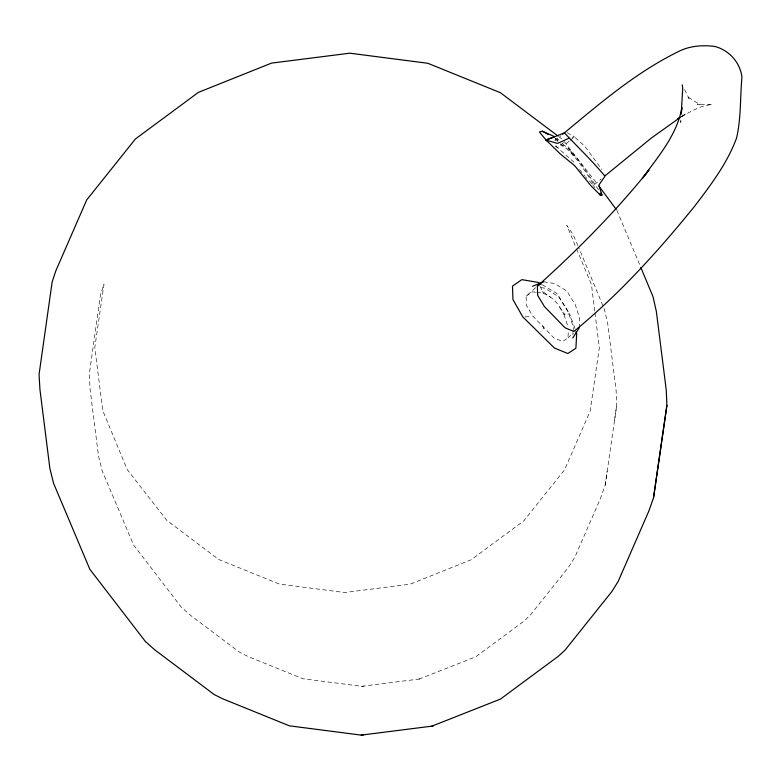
<?xml version="1.0" encoding="UTF-8"?>
<svg xmlns="http://www.w3.org/2000/svg" width="781" height="781" viewBox="0 0 781 781"><rect width="100%" height="100%" fill="white"/><g stroke="black" fill="none" stroke-linecap="round" stroke-linejoin="round"><path stroke-width="0.59" stroke-dasharray="3.9 2.93" d="M579.199 327.942L579.658 318.189L575.187 304.512L566.811 291.02L554.461 283.503L543.644 281.804M572.922 334.717L573.039 332.511M573.098 331.417L573.322 327.005L568.197 311.912L558.786 296.8L544.904 288.199L539.3 287.32M535.649 287.681L526.13 296.155L526.384 305.273L532.525 315.768L553.797 337.802L562.584 341.492L567.953 337.958L568.304 331.427M680.876 120.108L680.739 122.48L680.915 120.196M418.948 679.167L475.785 656.792L523.27 621.666L529.967 615.487L568.597 567.152L574.943 556.999L600.482 498.385L605.168 485.147L607.169 471.148M614.54 420.451L616.707 405.368L616.092 390.246L607.764 324.066L604.406 309.256L578.848 247.85M605.168 485.147L616.707 405.368M542.668 325.775L543.879 327.991L540.891 331.437M567.953 337.958L573.147 333.331M554.764 140.785L560.914 135.728M563.638 142.591L557.488 147.638L554.695 145.783M569.115 141.185L562.964 146.232L559.987 144.544M569.993 140.463L574.386 136.851L584.842 146.272L601.78 169.399M589.43 180.997L592.818 184.736L594.019 184.882L601.048 179.103M526.13 296.155L532.398 291.821L535.727 292.309M681.11 116.867L686.138 113.606L681.374 116.603M681.559 116.652C691.087 111.312 701.016 105.181 712.204 104.634L697.208 104.107L700.176 104.918L687.378 96.629L689.027 98.504L684.341 89.044M572.248 137.846L574.386 136.851L566.43 132.331M536.84 292.465C550.215 292.65 558.786 303.682 564.009 314.704L569.583 313.708L575.001 328.44M594.966 312.966L599.339 347.711L590.133 411.187L564.458 470.006L523.856 520.8L471.207 559.752L410.084 584.208L344.616 592.515L279.413 584.071L218.758 559.489L166.851 520.419L127.215 469.547L102.789 410.669L94.794 347.565L103.99 284.079L100.505 294.642L89.239 374.568L90.147 389.69L98.474 455.879L102.116 470.611L133.551 544.943L181.104 606.935L190.252 615.125L239.65 652.291L248.143 656.548L302.843 678.718L361.681 686.323L420.676 678.845M361.681 686.323L363.917 686.148M525.115 316.822L529.821 316.695M555.398 138.413L560.573 140.551M542.229 284.733L556.98 293.607L569.583 313.708M555.291 138.647L558.054 140.6M562.662 143.87C578.321 156.22 587.927 175.081 599.544 191.042M540.101 286.383L542.541 291.352L550.41 297.219M558.581 136.49L562.466 139.409M573.898 162.165L557.488 147.638L554.5 144.036M555.223 138.813L559.528 142.943M560.387 143.763C575.041 154.082 584.334 170.073 594.019 184.882M579.531 169.575L584.705 175.832M585.447 176.731L586.922 178.517M564.155 141.478L597.514 184.296M559.616 307.529L565.005 314.509M573.42 155.663L568.343 147.99M592.818 184.736L594.946 187.684M570.989 151.358L571.546 152.227M542.541 291.352L543.508 293.431M616.892 210.353L640.352 266.282M577.901 245.654L573.195 234.7L566.821 225.397L576.114 247.733M576.583 248.856L591.461 284.596L594.81 311.775M564.009 314.704L568.099 327.034"/><path stroke-width="1.17" d="M681.217 114.182L682.721 88.116L682.252 84.846M681.637 111.068L681.901 107.641C677.127 134.703 658.285 156.454 642.607 178.048L648.904 170.18C615.243 212.032 577.296 250.281 537.377 286.139L537.631 295.247L544.455 306.601L565.053 327.786L573.83 331.466C618.679 294.847 658.071 251.375 694.494 206.389C710.661 185.156 727.179 163.473 736.503 138.208C741.237 118.243 740.046 97.479 741.95 77.163C740.203 62.451 728.888 49.867 714.508 46.411C701.699 44.849 688.627 45.962 677.137 52.22C634.826 73.209 598.773 104.351 562.671 134.293M431.483 726.32L500.475 699.073L558.425 656.206L565.122 650.026L611.826 591.598L618.171 581.445L648.835 511.067L653.521 497.829L666.896 405.417L666.281 390.305L656.352 311.482L653.004 296.673L640.82 267.405M666.896 405.417L653.521 497.829M572.756 338.027L579.199 327.942M680.105 117.511L651.227 138.139L605.441 175.491L598.861 185.087L601.985 195.104L600.15 194.908L590.983 185.849L574.631 165.65L560.221 153.867L546.124 140.121L539.427 131.979L542.434 131.208L554.725 136.743L545.939 139.848M537.377 286.139L540.062 284.274M679.48 117.794L677.576 118.985L680.563 117.238M568.91 138.257L557.507 143.411L546.124 140.121L547.237 140.834L546.3 140.063L564.429 132.848C577.667 147.013 591.793 160.388 604.23 175.344L605.441 175.491M532.583 286.276L543.644 281.804M557.614 135.757L500.377 92.685L427.822 63.281L349.771 53.186L271.524 63.115L198.413 92.363L135.435 138.95L86.72 199.916L55.851 270.753L52.151 281.961L39.05 374.519L39.958 389.641L49.877 468.454L53.518 483.185L89.854 569.3L145.295 641.396L154.443 649.587L214.15 694.524L222.653 698.78L289.4 725.832L361.222 735.116L433.211 725.988M361.222 735.116L363.448 734.941M542.434 131.208L548.399 134.605M541.213 284.147L538.148 282.41L521.884 279.637L512.482 286.139L512.961 299.582L522.772 316.881L554.451 348.053L567.846 353.529L575.9 348.228L576.69 333.526L576.017 331.495M600.257 194.889L599.212 193.59L600.15 194.908M598.998 186.2L616.209 209.367M600.765 193.073L601.985 195.104"/></g></svg>
